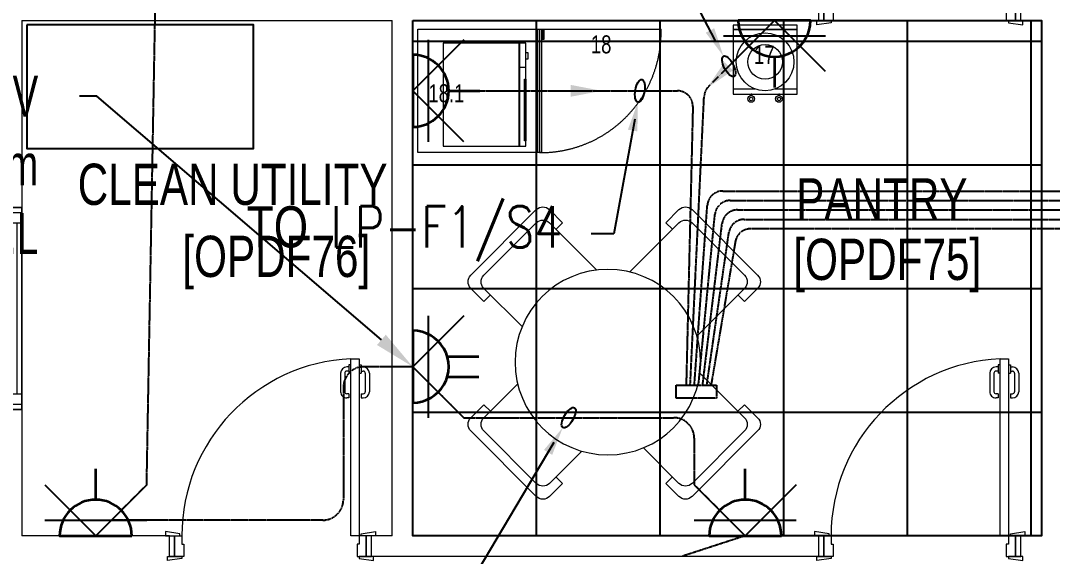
# Model space of a CAD drawing. Extents: x -12260 to 57327, y -29287 to 19916.
# Drawn here: x 3344 to 8350, y 3887 to 6487 of the extents above; entities that cross this region are included whole.
import ezdxf
from ezdxf import colors
from ezdxf.entities.mleader import LeaderData, LeaderLine
from ezdxf.enums import TextEntityAlignment as Align
from ezdxf.math import Vec2, Vec3

# ---------------------------------------------------------------- set-up
doc = ezdxf.new("R2010")
doc.units = 0
doc.header["$LTSCALE"] = 0.25
for name, pattern in [('01-First Floor-FUR$0$DASHED', [19.049999999999997, 12.7, -6.35]), ('DASHDOT', [25.4, 12.7, -6.35, 0, -6.35]), ('HIDDEN', [9.524999999999999, 6.35, -3.175])]:
    doc.linetypes.add(name, pattern=pattern)
for name, color, linetype, lineweight in [('01-First Floor-FUR$0$72_EGR_BASE_TEXT', 252, 'Continuous', 5), ('01-First Floor-FUR$0$72_EGR_EQP_TAG', 142, 'Continuous', 5), ('01-First Floor-FUR$0$Aluminum', 251, 'Continuous', 5), ('01-First Floor-FUR$0$LOADING', 253, 'Continuous', 5), ('01-First Floor-FUR$0$Walls', 251, 'Continuous', 5), ('01-First Floor-FUR$0$Wooden Joinery', 251, 'Continuous', 5), ('E-LITE-CIRC', 6, 'Continuous', 25), ('E-LITE-CLNG-CNDT', 6, 'DASHDOT', 35), ('E-LITE-EXIT-NUMB', 6, 'Continuous', 25), ('E-POWR-FLOR-CNDT', 6, 'HIDDEN', 25), ('E-POWR-TEXT', 6, 'Continuous', 25), ('E-POWR-WALL', 4, 'Continuous', 35)]:
    doc.layers.add(name, color=color, linetype=linetype, lineweight=lineweight)
doc.layers.add('01-First Floor-FUR$0$FALSE CEILING', color=251, linetype='Continuous')
doc.layers.add('01-First Floor-FUR$0$TME-NON MEDICAL FURNITURE', color=242, linetype='Continuous')
doc.styles.add('01-First Floor-FUR$0$BMED-60', font='ARIALNB.TTF', dxfattribs={"height": 60})
doc.styles.add('01-First Floor-FUR$0$X3G_ENTITY_257CFD', font='swisscl.ttf', dxfattribs={"height": 200})
doc.styles.add('01-First Floor-FUR$0$X3G_ENTITY_9EC9', font='swisscl.ttf', dxfattribs={"height": 0.2})
doc.styles.add('01-First Floor-FUR$0$X3G_ENTITY_9F38', font='swisscl.ttf', dxfattribs={"height": 0.2})
doc.styles.add('DC_Elc_Romans', font='elc_romans.shx', dxfattribs={"width": 0.7})
doc.styles.add('DC_SIMPLEX', font='SIMPLEX.shx', dxfattribs={"width": 0.7})

# ---------------------------------------------------------------- blocks, each defined once
blk = doc.blocks.new('01-First Floor-FUR$0$A$C72370EFE')
at = {"layer": '01-First Floor-FUR$0$Wooden Joinery'}
for p, q in [((-0.009999999999990905, -0.03999999999999915), (-0.01999999999998181, -0.03999999999999915)), ((-0.009999999999990905, -0.03000000000000114), (-0.01000000000010459, -0.07000000000000028)), ((0, -0.03000000000000114), (-0.009999999999990905, -0.03000000000000114)), ((0.04000000000019099, -0.03000000000000114), (0.0500000000001819, -0.03000000000000114)), ((0.0500000000001819, -0.03000000000000114), (0.05000000000029559, -0.07000000000000028)), ((0.0500000000001819, -0.03999999999999915), (0.0600000000001728, -0.03999999999999915)), ((-0.04999999999995453, -0.07000000000000028), (-0.04999999999984084, -0.1600000000000037)), ((-0.02999999999997272, -0.07000000000000028), (-0.02999999999985903, -0.1600000000000037)), ((-0.009999999999990905, -0.06000000000000227), (-0.01999999999998181, -0.06000000000000227)), ((0, -0.07000000000000028), (-0.009999999999990905, -0.07000000000000028)), ((0.04000000000019099, -0.07000000000000028), (0.0500000000001819, -0.07000000000000028)), ((0.0500000000001819, -0.06000000000000227), (0.0600000000001728, -0.06000000000000227)), ((0.07000000000016371, -0.07000000000000028), (0.07000000000005002, -0.1600000000000037)), ((0.09000000000014552, -0.07000000000000028), (0.09000000000003183, -0.1600000000000037)), ((-0.009999999999877218, -0.1700000000000017), (-0.01999999999986812, -0.1700000000000017)), ((-0.009999999999877218, -0.1900000000000048), (-0.01999999999986812, -0.1900000000000048)), ((-0.009999999999877218, -0.1700000000000017), (-0.009999999999877218, -0.1900000000000048)), ((0.05000000000006821, -0.1700000000000017), (0.06000000000005912, -0.1700000000000017)), ((0.05000000000006821, -0.1700000000000017), (0.05000000000006821, -0.1900000000000048)), ((0.05000000000006821, -0.1900000000000048), (0.06000000000005912, -0.1900000000000048))]:
    blk.add_line(p, q, dxfattribs=at)
for centre, radius, start, end in [((-0.01999999999998181, -0.07000000000000028), 0.03, 90, 180), ((0.0600000000001728, -0.07000000000000028), 0.03, 0, 90), ((-0.01999999999998181, -0.07000000000000028), 0.01, 90, 180), ((0.0600000000001728, -0.07000000000000028), 0.01, 0, 90), ((-0.01999999999986812, -0.1600000000000037), 0.03, 180, 270), ((-0.01999999999986812, -0.1600000000000037), 0.01, 180, 270), ((0.06000000000005912, -0.1600000000000037), 0.01, 270, 0), ((0.06000000000005912, -0.1600000000000037), 0.03, 270, 0)]:
    blk.add_arc(centre, radius, start, end, dxfattribs=at)
blk = doc.blocks.new('01-First Floor-FUR$0$A$C5DAD61B4')
at = {"layer": '01-First Floor-FUR$0$Wooden Joinery'}
for points in [[(80.0034003558103, 959.0632679803384), (80.0034003558103, 969.0637476109405), (10.00004294095561, 979.0642272418336), (10.00004294095561, 959.0632679803384)], [(939.9976447881199, 959.063267980222), (939.9976447881199, 969.0637476109405), (1010.001002202975, 979.0642272417172), (1010.001002202742, 959.0632679802802)], [(70.00292072515003, 859.0632679803675), (70.00292072515003, 849.0627883495908), (-0.0004366899374872446, 839.0623087189888), (-0.0004366899374872446, 859.0632679803675)], [(120.005318878917, 859.0632679802511), (120.0053188809543, -0.0001446793876311858), (80.0034003580804, -0.0001446794458388467), (80.00340035604313, 859.0632679803675)], [(949.9981244192459, 859.0632679802511), (949.9981244192459, 849.062788349649), (1020.001481833868, 839.0623087189306), (1020.001481833868, 859.0632679803675)]]:
    blk.add_lwpolyline(points, close=True, dxfattribs=at)
for points in [[(45.0017216487322, 859.0632679803093), (45.0017216487322, 959.0632679803384), (20.00052257184871, 959.0632679804548), (20.00052257208154, 859.0632679804839), (45.0017216487322, 859.0632679803093)], [(45.00172164849937, 859.0632679806004), (80.00340035604313, 859.0632679803675), (80.00340035604313, 899.0651865034743), (90.0038799867034, 899.065186503125), (90.00387998693623, 959.0632679805713), (45.0017216487322, 959.0632679803384), (45.00172164849937, 859.0632679806004)], [(974.9993234954309, 859.0632679803675), (939.9976447881199, 859.0632679801929), (939.9976447878871, 899.065186503416), (929.9971651574597, 899.0651865031832), (929.997165156994, 959.0632679803966), (974.9993234949652, 959.0632679804548), (974.9993234954309, 859.0632679803675)], [(974.999323495198, 859.0632679803675), (974.9993234949652, 959.0632679804548), (1000.000522571849, 959.0632679803966), (1000.000522572082, 859.0632679803093), (974.999323495198, 859.0632679803675)]]:
    blk.add_lwpolyline(points, dxfattribs=at)
blk.add_arc((80.00340035604313, 859.0632679803675), 859.9942444320768, 272.6660275778568, 0, dxfattribs=at)
at = {"layer": '01-First Floor-FUR$0$Wooden Joinery', "xscale": 999.9999999998854, "yscale": 999.9999999998854, "zscale": 999.9999999998854, "rotation": 180}
blk.add_blockref('01-First Floor-FUR$0$A$C72370EFE', (120.0053188811871, -0.000144679271215864), dxfattribs=at)
blk = doc.blocks.new('01-First Floor-FUR$0$lounge table-4 chairs')
at = {"layer": '01-First Floor-FUR$0$LOADING'}
for p, q in [((-973433.9830316722, -933254.3161605967), (-973115.7849801383, -932936.1181090628)), ((-973052.1453698315, -932936.1181090628), (-972988.5057595248, -932999.7577193694)), ((-972423.7700551025, -932936.1676892873), (-972487.4096654094, -932999.807299594)), ((-972360.1304447957, -932936.1676892873), (-972041.9323932618, -933254.3657408212)), ((-973370.3434213655, -933254.3161605967), (-973115.7849801383, -932999.7577193696)), ((-973052.1453698316, -932999.7577193696), (-972813.060514905, -933238.8425742959)), ((-973020.3255646782, -933031.577524523), (-972988.5057595248, -932999.7577193694)), ((-972653.3953397203, -933229.4325842119), (-972423.7700551025, -932999.807299594)), ((-972487.4096654094, -932999.807299594), (-972455.5898602557, -933031.6271047475)), ((-972360.1304447957, -932999.807299594), (-972105.5720035686, -933254.3657408212)), ((-973433.9830316722, -933317.9557709035), (-973370.3434213655, -933381.5953812103)), ((-973138.9290746867, -933549.3701175823), (-973370.3434213655, -933317.9557709035)), ((-973370.3434213655, -933381.5953812103), (-973338.5236162121, -933349.7755760567)), ((-972105.5720035686, -933318.0053511279), (-972291.4688968007, -933503.9022443602)), ((-972137.391808722, -933349.8251562814), (-972105.5720035684, -933381.6449614348)), ((-972041.9323932618, -933318.005351128), (-972105.5720035684, -933381.6449614348)), ((-973370.3930015899, -933946.3310856329), (-973153.9597673406, -933729.8978513834)), ((-972269.8285930874, -933782.1736565628), (-972105.6215837928, -933946.3806658572)), ((-973434.0326118967, -933946.3310856328), (-973370.3930015902, -933882.6914753261)), ((-973338.5731964365, -933914.5112804795), (-973370.3930015902, -933882.6914753261)), ((-972105.6215837928, -933882.7410555504), (-972137.4413889463, -933914.560860704)), ((-972041.9819734861, -933946.3806658572), (-972105.6215837928, -933882.7410555504)), ((-973115.8345603629, -934328.1687474735), (-973434.0326118967, -934009.9706959396)), ((-973115.8345603629, -934264.5291371668), (-973370.3930015899, -934009.9706959396)), ((-972041.9819734861, -934010.020276164), (-972360.18002502, -934328.218327698)), ((-972105.6215837928, -934010.020276164), (-972360.18002502, -934264.5787173911)), ((-972879.549559937, -934091.8837470476), (-973052.194950056, -934264.5291371668)), ((-972423.8196353267, -934264.5787173911), (-972580.4134527602, -934107.9848999578)), ((-972988.5553397492, -934264.5291371668), (-973020.3751449028, -934232.7093320134)), ((-972455.6394404802, -934232.7589122377), (-972487.4592456336, -934264.5787173914)), ((-973052.194950056, -934328.1687474735), (-972988.5553397492, -934264.5291371668)), ((-972423.8196353269, -934328.218327698), (-972487.4592456336, -934264.5787173914))]:
    blk.add_line(p, q, dxfattribs=at)
blk.add_circle((-972707.1741954088, -933676.2075104117), 449.9999999999999, dxfattribs=at)
for centre, start, end in [((-973083.9651749849, -932967.9379142162), 45, 135), ((-972391.9502499491, -932967.9874944407), 45, 135), ((-973083.965174985, -933031.577524523), 45, 135), ((-972391.9502499491, -933031.6271047473), 45, 135), ((-973402.1632265188, -933286.1359657501), 135, 225), ((-973338.5236162122, -933286.1359657501), 135, 225), ((-972137.391808722, -933286.1855459745), 315, 45), ((-972073.7521984152, -933286.1855459746), 315, 45), ((-973402.2128067433, -933978.1508907862), 135, 225), ((-973338.5731964365, -933978.1508907863), 135, 225), ((-972137.4413889461, -933978.2004710106), 315, 45), ((-972073.8017786396, -933978.2004710106), 315, 45), ((-973084.0147552094, -934232.7093320135), 225, 315), ((-972391.9998301733, -934232.7589122377), 225, 315), ((-973084.0147552094, -934296.3489423201), 225, 315), ((-972391.9998301734, -934296.3985225445), 225, 315)]:
    blk.add_arc(centre, 45, start, end, dxfattribs=at)
at = {"layer": '01-First Floor-FUR$0$LOADING', "style": '01-First Floor-FUR$0$BMED-60'}
blk.add_attdef('NMF0036', text='', height=60, dxfattribs=at).set_placement((-972707.1741954088, -933676.2075104117), align=Align.MIDDLE_CENTER)
blk = doc.blocks.new('01-First Floor-FUR$0$MICROWAVE')
at = {"layer": '01-First Floor-FUR$0$LOADING'}
for p, q in [((35.64346763740605, -3.546339706852564), (35.64346763740605, -3.946339706852598)), ((36.14346763740605, -3.546339706852507), (35.64346763740605, -3.546339706852564)), ((35.68827891896774, -3.536784724165955), (35.72175459336597, -3.536784724165955)), ((35.68827891896774, -3.546339706852507), (35.68827891896774, -3.536784724165955)), ((35.72175459336597, -3.546339706852507), (35.68827891896774, -3.546339706852507)), ((35.72175459336597, -3.536784724165955), (35.72175459336597, -3.546339706852507)), ((35.76240401946052, -3.546339706852564), (35.76240401946052, -3.577060591005477)), ((35.81799810266853, -3.546339706852507), (36.11808623994887, -3.546339706852507)), ((35.81799810266853, -3.552311899246149), (35.81799810266853, -3.546339706852507)), ((36.11808623994887, -3.552311899246149), (35.81799810266853, -3.552311899246149)), ((36.11808623994887, -3.546339706852507), (36.11808623994887, -3.552311899246149)), ((36.14346763740605, -3.946339706852598), (36.14346763740605, -3.546339706852507)), ((35.64346763740605, -3.577060591005477), (36.14346763740605, -3.577060591005477)), ((35.64346763740605, -3.578310591005447), (36.14346763740605, -3.578310591005447)), ((35.64346763740605, -3.579560591005475), (36.14346763740605, -3.579560591005475)), ((35.64346763740605, -3.580810591005445), (36.14346763740605, -3.580810591005445)), ((35.64346763740605, -3.946339706852598), (36.14346763740605, -3.946339706852598))]:
    blk.add_line(p, q, dxfattribs=at)
blk = doc.blocks.new('01-First Floor-FUR$0$UNDER COUNTER FRIDGE')
at = {"layer": '01-First Floor-FUR$0$LOADING', "ltscale": 10}
blk.add_line((35.57503853117839, -3.490003688306956), (35.57503853117839, -2.890003688306933), dxfattribs=at)
at = {"layer": '01-First Floor-FUR$0$LOADING'}
for p, q in [((35.57503853117839, -3.470003688306917), (36.1750385311783, -3.470003688306917)), ((35.57503853117839, -4.07000368830694), (35.57503853117839, -3.470003688306917)), ((35.57503853117839, -3.480003688306908), (36.1750385311783, -3.480003688306908)), ((35.57503853117839, -3.490003688306956), (36.1750385311783, -3.490003688306956)), ((36.1750385311783, -3.470003688306917), (36.1750385311783, -4.07000368830694)), ((36.1750385311783, -4.07000368830694), (35.57503853117839, -4.07000368830694))]:
    blk.add_line(p, q, dxfattribs=at)
for points in [[(35.58002209447056, -3.464790674084497), (35.62432115974389, -3.464790674084497), (35.62432115974389, -3.456449885897939), (35.58002209447056, -3.456449885897939)], [(35.58002209447056, -3.470003688306917), (35.60313411717789, -3.470003688306917), (35.60313411717789, -3.464790674084497), (35.58002209447056, -3.464790674084497)]]:
    blk.add_lwpolyline(points, close=True, dxfattribs=at)
at = {"layer": '01-First Floor-FUR$0$LOADING', "linetype": '01-First Floor-FUR$0$DASHED', "ltscale": 10}
blk.add_arc((35.58987186451179, -3.475003688306913), 0.5851880277123042, 359.5104438744141, 91.45248773929308, dxfattribs=at)
blk = doc.blocks.new('01-First Floor-FUR$0$WATER DISPENSER1')
at = {"layer": '01-First Floor-FUR$0$LOADING'}
for p, q in [((39.29599706351064, -0.3447938520535558), (39.19043113090527, -0.3447938520535558)), ((39.50043113090521, -0.3447938520535558), (39.39486519829984, -0.3447938520535558))]:
    blk.add_line(p, q, dxfattribs=at)
blk.add_lwpolyline([(39.50043113090521, -0.6332758087528987), (39.50043113090521, -0.3182758087530715), (39.19043113090527, -0.3182758087530715), (39.19043113090527, -0.6332758087528987), (39.50043113090521, -0.6332758087528987)], dxfattribs=at)
for points in [[(39.27491169932637, -0.3182758087530715), (39.27797054911821, -0.3182758087530715), (39.27797054911821, -0.3117597732439208), (39.27491169932637, -0.3117597732439208)], [(39.28102939890994, -0.3182758087530715), (39.27797054911821, -0.3182758087530715), (39.27797054911821, -0.3117597732439208), (39.28102939890994, -0.3117597732439208)], [(39.40983286290043, -0.3182758087530715), (39.41289171269227, -0.3182758087530715), (39.41289171269227, -0.3117597732439208), (39.40983286290043, -0.3117597732439208)], [(39.41595056248411, -0.3182758087530715), (39.41289171269227, -0.3182758087530715), (39.41289171269227, -0.3117597732439208), (39.41595056248411, -0.3117597732439208)], [(39.50043113090521, -0.6332758087528987), (39.19043113090527, -0.6332758087528987), (39.19043113090527, -0.652924760152473), (39.50043113090521, -0.652924760152473)]]:
    blk.add_lwpolyline(points, close=True, dxfattribs=at)
for centre, radius in [((39.27797054911821, -0.2956146867714438), 0.01614508647240291), ((39.27797054911821, -0.2956146867714438), 0.008338471295130148), ((39.41289171269227, -0.2956146867714438), 0.01614508647240291), ((39.41289171269227, -0.2956146867714438), 0.008338471295130148), ((39.34543113090524, -0.4757758087528146), 0.14), ((39.34543113090524, -0.4757758087528146), 0.084)]:
    blk.add_circle(centre, radius, dxfattribs=at)
blk = doc.blocks.new('01-First Floor-FUR$0$A$C76ae8329')
at = {"layer": '01-First Floor-FUR$0$Aluminum'}
for p, q in [((202.1446145854352, 404.6243392777398), (1182.144614585646, 404.6243392777687)), ((227.1446145854352, 404.6243392777398), (227.1446145854352, 304.6243392777398)), ((1157.144614585646, 404.6243392777687), (1157.144614585646, 304.6243392778852)), ((227.1446145854352, 354.6243392777398), (1157.144614585646, 354.6243392777687)), ((277.1446145854352, 354.6243392777398), (277.1446145854352, 304.6243392777398)), ((1107.144614585646, 354.6243392778852), (1107.144614585646, 304.6243392778852)), ((202.1446145854352, 304.6243392777398), (1182.144614585646, 304.6243392777687)), ((1107.144614585646, 329.6243392778852), (277.1446145854352, 329.6243392777398))]:
    blk.add_line(p, q, dxfattribs=at)
at = {"layer": '01-First Floor-FUR$0$Walls'}
for p, q in [((202.1446145855298, 304.6243392776814), (202.1446145855298, 404.6243392776814)), ((202.1446145854206, 304.6243392777398), (202.1446145854352, 404.6243392777398)), ((202.1446145854352, 404.6243392775797), (202.1446145854206, 304.6243392775651)), ((1182.14461458553, 304.6243392776814), (1182.14461458553, 404.6243392776814)), ((1182.144614585661, 304.6243392777687), (1182.144614585661, 404.6243392777615)), ((1182.144614585675, 404.6243392776669), (1182.144614585661, 304.6243392776669))]:
    blk.add_line(p, q, dxfattribs=at)
blk = doc.blocks.new('01-First Floor-FUR')
at = {"layer": '01-First Floor-FUR$0$FALSE CEILING', "linetype": 'Continuous'}
for p, q in [((5846.436354144331, 3986.892077266891), (5846.436354144331, 6486.892077266892)), ((6446.436354144331, 3986.892077266891), (6446.436354144331, 6486.892077266892)), ((7046.436354144331, 3986.892077266891), (7046.436354144331, 6486.892077266892)), ((7646.436354144331, 3986.892077266891), (7646.436354144331, 6486.892077266892)), ((8246.43635414433, 3986.892077266891), (8246.43635414433, 6486.892077266892)), ((5246.436354144331, 6386.892077266892), (8296.4363541434, 6386.892077266892)), ((5246.436354144331, 5786.892077266892), (8296.4363541434, 5786.892077266892)), ((5246.436354144331, 5186.892077266892), (8296.4363541434, 5186.892077266892)), ((5246.436354144331, 4586.892077266892), (8296.4363541434, 4586.892077266892))]:
    blk.add_line(p, q, dxfattribs=at)
at = {"layer": '01-First Floor-FUR$0$FALSE CEILING', "elevation": -0.1044575171764793}
blk.add_lwpolyline([(3373.891582090611, 6466.076383833207), (3373.891582090611, 5866.076383833207), (4473.891582090611, 5866.076383833207), (4473.891582090611, 6466.076383833207)], close=True, dxfattribs=at)
at = {"layer": '01-First Floor-FUR$0$FALSE CEILING'}
blk.add_lwpolyline([(5246.436354144331, 6486.892077266894), (8296.4363541434, 6486.892077266894), (8296.4363541434, 3986.892077266894), (5246.436354144331, 3986.892077266894)], close=True, dxfattribs=at)
at = {"layer": '01-First Floor-FUR$0$LOADING', "elevation": -0.1044575172348517}
blk.add_lwpolyline([(3373.891582090582, 6466.076383833206), (3373.891582090582, 5866.076383833206), (4473.891582090582, 5866.076383833206), (4473.891582090582, 6466.076383833206)], close=True, dxfattribs=at)
at = {"layer": '01-First Floor-FUR$0$Walls'}
for p, q in [((3350.395229351299, 6486.892077266879), (3350.395229351067, 3986.892077266937)), ((3350.395229351299, 6486.892077266879), (5146.436354144302, 6486.892077266879)), ((5146.436354144302, 3986.892077266879), (5146.436354144302, 6486.892077266879)), ((5246.436354144302, 3986.892077266879), (5246.436354144302, 6486.892077266879)), ((5246.436354144302, 6486.892077266879), (7216.436354142577, 6486.892077268101)), ((8296.43635414337, 3986.892077266879), (8296.43635414337, 6486.892077266879)), ((4066.436354144302, 3986.892077266937), (3350.395229351067, 3986.892077266937)), ((4066.436354144302, 3886.892077266937), (4066.436354144302, 3986.892077266937)), ((5146.436354144302, 3986.892077266937), (5046.436354144302, 3986.892077266937)), ((5046.436354144302, 3886.892077266937), (5046.436354144302, 3986.892077266937)), ((7216.436354142439, 3986.892077268116), (5246.436354144302, 3986.892077266937)), ((7216.436354142439, 3886.892077268116), (7216.436354142439, 3986.892077268116)), ((8296.43635414337, 3986.892077266937), (8196.436354142439, 3986.892077268087)), ((7216.436354142439, 3886.892077268116), (5046.436354144302, 3886.892077266937))]:
    blk.add_line(p, q, dxfattribs=at)
at = {"rotation": 90}
blk.add_blockref('01-First Floor-FUR$0$A$C76ae8329', (3655.01956862869, 4397.855385414456), dxfattribs=at)
at = {"layer": '01-First Floor-FUR$0$LOADING', "xscale": 1000, "yscale": 1000, "zscale": 1000}
for name, p, rotation in [('01-First Floor-FUR$0$WATER DISPENSER1', (46301.4567946016, 5811.143843413389), 179.9999999999999), ('01-First Floor-FUR$0$UNDER COUNTER FRIDGE', (9341.35320481594, 42021.23508796922, -0.1044563391812695), 270), ('01-First Floor-FUR$0$MICROWAVE', (9341.35320481594, 42021.23508796922, -0.1044563391812695), 270)]:
    blk.add_blockref(name, p, dxfattribs=dict(at, rotation=rotation))
at = {"layer": '01-First Floor-FUR$0$TME-NON MEDICAL FURNITURE', "color": 1, "xscale": -1}
blk.add_blockref('01-First Floor-FUR$0$lounge table-4 chairs', (-966514.0150118324, 938505.6486931378, -1.326307782434366e-06), dxfattribs=at)
at = {"layer": '01-First Floor-FUR$0$Wooden Joinery', "rotation": 180}
for p in [(8216.43687671452, 7445.955345248396), (5066.436876715452, 4845.955345248396), (8216.43687671452, 4845.955345248454)]:
    blk.add_blockref('01-First Floor-FUR$0$A$C5DAD61B4', p, dxfattribs=at)
at = {"layer": '01-First Floor-FUR$0$72_EGR_BASE_TEXT', "char_height": 200, "attachment_point": 2}
for s, insert, style in [('CLEAN UTILITY', (4372.914336501097, 5792.628978593333, 5.890267908981173e-07), '01-First Floor-FUR$0$X3G_ENTITY_9EC9'), ('PANTRY', (7522.852364863174, 5721.732966906973, 0.2089150345861179), '01-First Floor-FUR$0$X3G_ENTITY_9EC9'), ('[OPDF76]', (4584.52763069066, 5442.881169577071), '01-First Floor-FUR$0$X3G_ENTITY_9F38'), ('[OPDF75]', (7548.84657561624, 5428.388113510213, 0.313371962852386), '01-First Floor-FUR$0$X3G_ENTITY_9F38')]:
    blk.add_mtext(s, dxfattribs=dict(at, insert=insert, style=style))
at = {"layer": '01-First Floor-FUR$0$72_EGR_EQP_TAG', "char_height": 87.47307164393662, "attachment_point": 2, "style": '01-First Floor-FUR$0$X3G_ENTITY_257CFD'}
for s, insert in [('18', (6160.728399354237, 6415.382900633005, -0.08848766788663044)), ('17', (6952.072850205332, 6364.613094698492, -0.006776158050990466)), ('18.1', (5409.770672869374, 6178.397891470086, -0.08848766788663044))]:
    blk.add_mtext(s, dxfattribs=dict(at, insert=insert))
blk = doc.blocks.new('*U15')
blk.add_line((1.750000000003042, -1.663059557634573e-10), (3.250000000003024, -3.088535475494593e-10))
blk.add_lwpolyline([(-1.632732754707791e-10, -1.750000000000001, 0.9999999999999999), (1.69337753526175e-10, 1.75)], format="xyb", close=True)
at = {"layer": 'Defpoints'}
for p, q in [((2.47487373439114, 2.474873733917779), (3.032241124856185e-12, -4.440892098496587e-16)), ((0.7581776142841771, 2.474873734080919), (0.7581776138137942, -2.474873734225022)), ((2.474873733920757, -2.474873734388163), (3.032241124856185e-12, -4.440892098496587e-16))]:
    blk.add_line(p, q, dxfattribs=at)
at = {"layer": 'E-LITE-EXIT-NUMB', "style": 'DC_SIMPLEX', "width": 0.7, "flags": 8}
blk.add_attdef('TYPE', text='', height=2, rotation=359.9999977995651, dxfattribs=at).set_placement((-2.682007227268933, 5.238332855567586), align=Align.RIGHT)
blk.add_attdef('CIRCUIT', (2.682007227274998, 5.238332855567586), '', height=2, rotation=359.9999977995651, dxfattribs=at)
blk = doc.blocks.new('*U14')
blk.add_line((-1.632796473928889e-10, -1.75000000000001), (-3.058323115103346e-10, -3.249999999999992))
blk.add_lwpolyline([(-1.749999999996969, 1.663114424110293e-10, 0.9999999999999999), (1.750000000003032, -1.663114382167127e-10)], format="xyb", close=True)
at = {"layer": 'Defpoints'}
for p, q in [((-2.474873734385139, -2.474873733917716), (3.031797035646378e-12, 4.240916226468159e-26)), ((2.474873733920803, -2.474873734388116), (3.031797035646378e-12, 4.240916226468159e-26)), ((2.474873734083949, -0.7581776142811534), (-2.474873734221993, -0.7581776138107537))]:
    blk.add_line(p, q, dxfattribs=at)
at = {"layer": 'E-LITE-EXIT-NUMB', "style": 'DC_SIMPLEX', "width": 0.7, "flags": 8}
blk.add_attdef('TYPE', text='', height=2, rotation=359.9999977995651, dxfattribs=at).set_placement((-2.682007227268933, 5.238332855567586), align=Align.RIGHT)
blk.add_attdef('CIRCUIT', (2.682007227274998, 5.238332855567586), '', height=2, rotation=359.9999977995651, dxfattribs=at)
blk = doc.blocks.new('*U16')
for p, q in [((-0.500000000156341, -1.677050983077327), (-0.5000000003021436, -3.211308144618755)), ((0.4999999998436592, -1.677050983172359), (0.4999999996978564, -3.211308144713787))]:
    blk.add_line(p, q)
blk.add_lwpolyline([(-1.749999999996969, 1.663051280175768e-10, 0.9999999999999999), (1.750000000003032, -1.663051238232602e-10)], format="xyb", close=True)
at = {"layer": 'Defpoints'}
for p, q in [((-2.47487373438513, -2.474873733917725), (3.031797035646378e-12, 4.240916226468159e-26)), ((2.474873733920811, -2.474873734388107), (3.031797035646378e-12, 4.240916226468159e-26)), ((2.474873734083952, -0.7581776142811443), (-2.47487373422199, -0.7581776138107625))]:
    blk.add_line(p, q, dxfattribs=at)
at = {"layer": 'E-LITE-EXIT-NUMB', "style": 'DC_SIMPLEX', "width": 0.7, "flags": 8}
blk.add_attdef('TYPE', text='', height=2, rotation=359.9999977995651, dxfattribs=at).set_placement((-2.682007227268933, 5.238332855567586), align=Align.RIGHT)
blk.add_attdef('CIRCUIT', (2.682007227274998, 5.238332855567586), '', height=2, rotation=359.9999977995651, dxfattribs=at)
blk = doc.blocks.new('*U17')
blk.add_line((-1.749999999996977, 1.663059557634573e-10), (-3.249999999996959, 3.088535475494593e-10))
blk.add_lwpolyline([(1.693377577204916e-10, 1.750000000000001, 0.9999999999999999), (-1.632732712764626e-10, -1.75)], format="xyb", close=True)
at = {"layer": 'Defpoints'}
for p, q in [((-2.474873733914692, 2.474873734388163), (3.03224112485627e-12, 4.440892098496587e-16)), ((-0.7581776142781126, -2.474873734080919), (-0.7581776138077297, 2.474873734225022)), ((-2.474873734385075, -2.474873733917779), (3.03224112485627e-12, 4.440892098496587e-16))]:
    blk.add_line(p, q, dxfattribs=at)
at = {"layer": 'E-LITE-EXIT-NUMB', "style": 'DC_SIMPLEX', "width": 0.7, "flags": 8}
blk.add_attdef('TYPE', text='', height=2, rotation=359.9999977995651, dxfattribs=at).set_placement((-2.682007227268933, 5.238332855567586), align=Align.RIGHT)
blk.add_attdef('CIRCUIT', (2.682007227274998, 5.238332855567586), '', height=2, rotation=359.9999977995651, dxfattribs=at)
blk = doc.blocks.new('ARR0W')
at = {"color": 45}
blk.add_ellipse((0, 0), major_axis=(0.4, -7.347638122934264e-17), ratio=0.4, dxfattribs=at)
at = {"color": 45, "ltscale": 0.5}
blk.add_solid([(-1.399999999994179, 0.1666666666569654), (-0.3999999999941792, 0), (-1.399999999994179, -0.1666666666860692)], dxfattribs=at)
blk = doc.blocks.new('*U38')
blk.add_hatch(color=256).paths.add_polyline_path([(0.2028512577447043, -0.2028512577832702), (1.060660171880647, 1.060660171678995), (-0.2028512577447042, 0.2028512577832705)])
blk = doc.blocks.new('*U7')
blk.add_hatch(color=256).paths.add_polyline_path([(1.405258995900501e-16, 0.2868749998742714), (-1.5, 1.02787482439196e-15), (-4.247429938940902e-16, -0.2868749998742715)])

msp = doc.modelspace()

# ---------------------------------------------------------------- linework, layer by layer
at = {"layer": 'E-POWR-FLOR-CNDT'}
for points, elevation in [([(6613.017820918583, 4717.556910667132), (6675.807814371721, 5590.333689279736, -0.3933313089112161), (6750.614473394482, 5659.951889780263), (8568.923727535228, 5659.951889780263, 0.4142135623730951), (8643.923727535228, 5734.951889780263), (8643.923727535228, 7831.584194401542, 0.198912367354952), (8621.956736129257, 7884.61720298549), (8520.180040839346, 7986.393898294753)], 4.952651400351314e-06), ([(6633.044917192958, 4717.556910667132), (6712.644920095183, 5546.270351554002, -0.3864366119576476), (6787.301317706071, 5614.099417461111), (13206.81776139737, 5614.099417461111, 0.4142135623742227), (13281.81776139737, 5689.099417461401), (13281.81776138954, 7648.957493166294)], 3.086281343834184e-06), ([(6653.164346702484, 4717.556910667131), (6747.536373776238, 5502.202904301601, -0.3795737338013314), (6821.999725806148, 5568.24694514196), (15278.48737341521, 5568.24694514196, 0.4142135623730951), (15353.48737341521, 5643.24694514196), (15353.48737341521, 6096.375177100444, 0.1989123673796561), (15331.52038200419, 6149.408185689433), (15229.74368670756, 6251.18488098607)], 2.153096315575619e-06), ([(6673.399993055114, 4717.556910667132), (6780.512210690635, 5458.130324558436, -0.3727419663999403), (6854.739843601237, 5522.394472822809), (20584.60166743459, 5522.394472822809, -0.4142135623730951), (20659.60166743459, 5447.394472822809), (20659.60166743459, 5388.553390573419, 0.198912367404355), (20681.56865885064, 5335.520381979388), (20783.34535415399, 5233.743686695375)], 1.219911287317054e-06)]:
    msp.add_lwpolyline(points, format="xyb", dxfattribs=dict(at, elevation=elevation))
for points in [[(3832.159478467176, 4110.635763963067), (3955.903165186588, 4234.379450658955), (3998.216383188861, 6586.731769553972)], [(6860.037869778942, 3986.892077267182), (6553.257478149339, 3886.892077266081)]]:
    msp.add_lwpolyline(points, dxfattribs=at)
for points in [[(6593.059604011018, 4717.556910667132), (6660.177701193679, 6118.302268043034, -0.1864978906061212), (6682.058742763278, 6167.74569593849), (6877.461437433303, 6363.148390572326)], [(5496.436354144389, 6146.196556767363), (6530.537531513481, 6146.196556767363, -0.4212428431335393), (6605.516040972914, 6069.401251990474), (6573.147131253369, 4717.556910667132)], [(21177.11303551891, 4934.182238587384), (20410.91564099019, 4934.182238587384, -0.4142135623730951), (20335.91564099019, 5009.182238587384), (20335.91564099019, 5401.542000503658, 0.4142135623730951), (20260.91564099019, 5476.542000503658), (6885.547671864173, 5476.542000503658, 0.3659406125537394), (6811.598296525059, 5414.051592301734), (6693.776284956293, 4717.556910667132)], [(5246.436354144389, 4807.462286981826), (5010.113181977533, 4807.462286981826, 0.4142135623730951), (4910.113181977533, 4707.462286981826), (4910.113181977533, 4162.709838664572, -0.414213562373095), (4810.113181977533, 4062.709838664573), (3784.233553159575, 4062.709838664573)], [(5370.180040840278, 4683.718600262416), (5493.923727536167, 4559.974913543007), (6512.550496387164, 4559.974913543007, -0.4142135623730951), (6612.550496387164, 4459.974913543007), (6612.550496387164, 4234.379450705993), (6736.294183083053, 4110.635763986586)]]:
    msp.add_lwpolyline(points, format="xyb", dxfattribs=at)
msp.add_lwpolyline([(6525.338520571997, 4717.556910667132), (6721.070575388847, 4717.556910667132), (6721.070575388847, 4654.896933704294), (6525.338520571997, 4654.896933704294)], close=True, dxfattribs=at)

# ---------------------------------------------------------------- block references
at = {"layer": 'E-LITE-CLNG-CNDT'}
msp.add_blockref('01-First Floor-FUR', (0, 0), dxfattribs=at)
at = {"layer": 'E-POWR-FLOR-CNDT', "xscale": 100, "yscale": 100, "zscale": 100, "rotation": 180}
for name, p in [('*U38', (6779.760090098294, 6265.447043255408)), ('*U7', (6013.486942828938, 6146.196556767363))]:
    msp.add_blockref(name, p, dxfattribs=at)
at = {"layer": 'E-POWR-WALL', "xscale": 100, "yscale": 100, "zscale": 100, "rotation": 90.00000000000001}
for name, p in [('*U17', (7001.205124152708, 6486.892077267909)), ('*U14', (5246.436354144389, 6146.196556790819)), ('*U16', (5246.436354144389, 4807.462286981521)), ('*U15', (3708.415791747771, 3986.892077266879)), ('*U15', (6860.037869778942, 3986.892077266879))]:
    msp.add_blockref(name, p, dxfattribs=at)

# ---------------------------------------------------------------- leaders
at = {"layer": 'E-LITE-CIRC'}
ml = msp.add_multileader_mtext('Standard', dxfattribs=at)
ml.set_content('{\\Fdc_el_romans|c0;\\W0.8;TO\\Fromans|c0; \\Fsimplex|c0;LP-F1/S5}', color=256, style='DC_SIMPLEX')
ml.set_leader_properties()
ml.set_arrow_properties(name='ARR0W')
ml.build(insert=Vec2(0, 0))
ml.multileader.update_dxf_attribs({"dogleg_length": 200, "arrow_head_size": 140, "scale": 100})
ctx = ml.context
ctx.base_point, ctx.scale, ctx.char_height, ctx.arrow_head_size, ctx.landing_gap_size, ctx.plane_origin, ctx.plane_x_axis, ctx.plane_y_axis = Vec3(4066.788115285604, 7578.073652761305, -0.1044569284133635), 100, 200, 140, 140, Vec3(23787.6108159314, 3128.178164112423, -0.1044569284133635), Vec3(0.9999999999998671, 5.157058348692625e-07, 2.106545432364483e-33), Vec3(-5.157058348692625e-07, 0.9999999999998671, -4.038416439073071e-23)
ctx.text_align_type = 2
notes = []
notes.append((ctx, [(1, (1, 1, 0), (6093.673768335793, 7578.074698038063, -0.1044569284133635), (-0.9999999999998671, -5.157058348692625e-07, -2.106545432364483e-33), 108.7904149552201, [(0, [(6779.760090098294, 6265.447043255408, -0.1044569284133635)], 0, [])])]))
ctx.mtext.insert, ctx.mtext.text_direction, ctx.mtext.rotation, ctx.mtext.alignment, ctx.mtext.flow_direction = Vec3(5844.883284619827, 7711.40790306871, -0.1044569284133635), Vec3(0.9999999999998671, 5.157058343419065e-07, 2.106562423161298e-33), 5.157058343419293e-07, 3, 5
ml = msp.add_multileader_mtext('Standard', dxfattribs=at)
ml.set_content('{\\Fdc_el_romans|c0;\\W0.8;TO\\Fromans|c0; \\Fsimplex|c0;LP-F1/S4}', color=256, style='DC_SIMPLEX')
ml.set_leader_properties()
ml.set_arrow_properties(name='ARR0W')
ml.build(insert=Vec2(0, 0))
ml.multileader.update_dxf_attribs({"dogleg_length": 200, "arrow_head_size": 140, "scale": 100})
ctx = ml.context
ctx.base_point, ctx.scale, ctx.char_height, ctx.arrow_head_size, ctx.landing_gap_size, ctx.plane_origin, ctx.plane_x_axis, ctx.plane_y_axis = Vec3(4187.297243822219, 5452.662275738672), 100, 200, 140, 140, Vec3(19479.15307536909, 91.53216580564435), Vec3(0.9999999999998671, 5.157058348692625e-07, 2.106545432364483e-33), Vec3(-5.157058348692625e-07, 0.9999999999998671, -4.038416439073071e-23)
ctx.text_align_type = 2
notes.append((ctx, [(1, (1, 1, 0), (6221.801944491453, 5452.663324944617), (-0.9999999999998671, -5.157058348692625e-07, -2.106545432364483e-33), 108.7904149552201, [(0, [(6348.873586011876, 6146.196556767363)], 0, [])])]))
ctx.mtext.insert, ctx.mtext.text_direction, ctx.mtext.rotation, ctx.mtext.alignment, ctx.mtext.flow_direction = Vec3(5973.011460775488, 5585.996529975262), Vec3(0.9999999999998671, 5.157058343419065e-07, 2.106562423161298e-33), 5.157058343419293e-07, 3, 5
ml = msp.add_multileader_mtext('Standard', dxfattribs=at)
ml.set_content('{\\Fdc_el_romans|c0;\\W0.8;TO\\Fromans|c0; \\Fsimplex|c0;LP-F1/S3}', color=256, style='DC_SIMPLEX')
ml.set_leader_properties()
ml.set_arrow_properties(name='ARR0W')
ml.build(insert=Vec2(0, 0))
ml.multileader.update_dxf_attribs({"dogleg_length": 200, "arrow_head_size": 140, "scale": 100})
ctx = ml.context
ctx.base_point, ctx.scale, ctx.char_height, ctx.arrow_head_size, ctx.landing_gap_size, ctx.plane_origin, ctx.plane_x_axis, ctx.plane_y_axis = Vec3(3439.73622867932, 3656.504134341365, 0.1044575171764793), 100, 200, 140, 140, Vec3(23160.55892932511, -793.3913543075159, 0.1044575171764793), Vec3(0.9999999999998671, 5.157058348692625e-07, 2.106545432364483e-33), Vec3(-5.157058348692625e-07, 0.9999999999998671, -4.038416439073071e-23)
ctx.text_align_type = 2
notes.append((ctx, [(1, (1, 1, 0), (5466.621881729508, 3656.505179618123, 0.1044575171764793), (-0.9999999999998671, -5.157058348692625e-07, -2.106545432364483e-33), 108.7904149552201, [(0, [(6003.237111961658, 4559.974913543007, 0.1044575171764793)], 0, [])])]))
ctx.mtext.insert, ctx.mtext.text_direction, ctx.mtext.rotation, ctx.mtext.alignment, ctx.mtext.flow_direction = Vec3(5217.831398013543, 3789.83838464877, 0.1044575171764793), Vec3(0.9999999999998671, 5.157058343419065e-07, 2.106562423161298e-33), 5.157058343419293e-07, 3, 5
at = {"layer": 'E-POWR-TEXT'}
ml = msp.add_multileader_mtext('Standard', dxfattribs=at)
ml.set_content('FOR TV\\PAT 1600mm\\PA.F.F.L', color=256, style='DC_Elc_Romans')
ml.set_leader_properties(color=45)
ml.build(insert=Vec2(0, 0))
ml.multileader.update_dxf_attribs({"dogleg_length": 2, "arrow_head_size": 200, "scale": 100})
ctx = ml.context
ctx.base_point, ctx.scale, ctx.char_height, ctx.arrow_head_size, ctx.landing_gap_size, ctx.plane_origin = Vec3(1983.18281390549, 6120.359422163499), 100, 200, 200, 200, Vec3(1840.803778750364, 6534.628336855477)
ctx.text_align_type = 2
notes.append((ctx, [(1, (1, 1, 0), (3714.543470778444, 6120.359422163499), (-1, 0), 84.69399020628771, [(0, [(5246.436354144389, 4807.462286981521)], 0, [])])]))
ctx.mtext.insert, ctx.mtext.alignment, ctx.mtext.flow_direction = Vec3(3429.849480572157, 6220.359422163499), 3, 5
for ctx, leaders in notes:
    for number, flags, end, landing, length, lines in leaders:
        leader = LeaderData()
        leader.index, (leader.has_last_leader_line, leader.has_dogleg_vector, leader.attachment_direction) = number, flags
        leader.last_leader_point, leader.dogleg_vector, leader.dogleg_length = Vec3(end), Vec3(landing), length
        for number, points, colour, breaks in lines:
            line = LeaderLine()
            line.index, line.vertices, line.color, line.breaks = number, Vec3.list(points), colors.encode_raw_color(colour), breaks
            leader.lines.append(line)
        ctx.leaders.append(leader)

doc.saveas('drawing.dxf')
